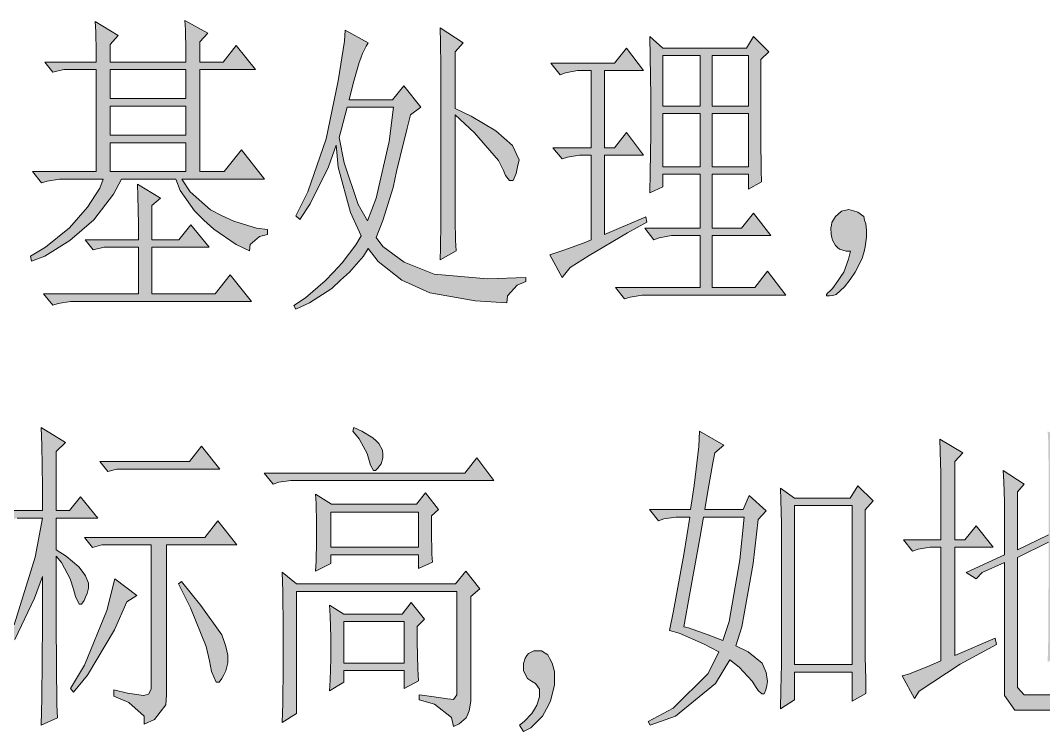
# Model space of a CAD drawing. Header units: millimetres. Extents: x 0 to 586, y 0 to 414.
# Drawn here: x 411.33 to 423.85, y 144.58 to 153.27 of the extents above; entities that cross this region are included whole.
import ezdxf

# ---------------------------------------------------------------- set-up
doc = ezdxf.new("R2010")
doc.units = ezdxf.units.MM

msp = doc.modelspace()

# ---------------------------------------------------------------- hatches: boundary and pattern name
h = msp.add_hatch(color=0)
h.paths.add_polyline_path([(413.356778, 152.763361), (413.356778, 152.900944), (413.349722, 153.154944), (413.342667, 153.271361), (413.624889, 153.116139), (413.526111, 153.010306), (413.526111, 152.763361), (413.811861, 152.763361), (413.970611, 152.964444), (414.206972, 152.671639), (413.526111, 152.671639), (413.526111, 151.422806), (413.822444, 151.422806), (414.034111, 151.687389), (414.316333, 151.331083), (413.307389, 151.331083), (413.409694, 151.175861), (413.656639, 150.953611), (413.79775, 150.883056), (413.942389, 150.816028), (414.217556, 150.731361), (414.355139, 150.713722), (414.355139, 150.65375), (414.256361, 150.629056), (414.143472, 150.530278), (414.132889, 150.452667), (413.970611, 150.530278), (413.695444, 150.71725), (413.5755, 150.830139), (413.459083, 150.943028), (413.286222, 151.1935), (413.233306, 151.331083), (412.566556, 151.331083), (412.471306, 151.147639), (412.231417, 150.833667), (412.08325, 150.706667), (411.935083, 150.579667), (411.628167, 150.389167), (411.465889, 150.329194), (411.455306, 150.389167), (411.63875, 150.498528), (411.931556, 150.734889), (412.040917, 150.861889), (412.150278, 150.988889), (412.301972, 151.221722), (412.344306, 151.331083), (411.885694, 151.331083), (411.808083, 151.331083), (411.659917, 151.306389), (411.589361, 151.285222), (411.48, 151.422806), (412.256111, 151.422806), (412.256111, 152.671639), (411.861, 152.671639), (411.726944, 152.639889), (411.628167, 152.763361), (412.256111, 152.763361), (412.256111, 152.886833), (412.252583, 153.133778), (412.245528, 153.25725), (412.52775, 153.087917), (412.428972, 152.978556), (412.428972, 152.763361)])
h.paths.add_polyline_path([(412.428972, 152.671639), (412.428972, 152.315333), (413.356778, 152.315333), (413.356778, 152.671639)])
h.paths.add_polyline_path([(412.428972, 152.223611), (412.428972, 151.867306), (413.356778, 151.867306), (413.356778, 152.223611)])
h.paths.add_polyline_path([(412.428972, 151.775583), (412.428972, 151.422806), (413.356778, 151.422806), (413.356778, 151.775583)])
h = msp.add_hatch(color=0)
h.paths.add_polyline_path([(416.228389, 152.2095), (416.104917, 152.117778), (416.062583, 151.9555), (415.977917, 151.60625), (415.932056, 151.422806), (415.889722, 151.228778), (415.76625, 150.826611), (415.685111, 150.618472), (415.76625, 150.505583), (416.027306, 150.315083), (416.21075, 150.241), (416.394194, 150.170444), (417.043306, 150.110472), (417.5125, 150.128111), (417.5125, 150.078722), (417.406667, 150.032861), (417.29025, 149.902333), (417.279667, 149.817667), (416.895139, 149.842361), (416.341278, 149.941139), (416.168417, 150.01875), (415.995556, 150.096361), (415.706278, 150.325667), (415.586333, 150.480889), (415.526361, 150.389167), (415.357028, 150.195139), (415.247667, 150.096361), (415.141833, 149.994056), (414.866667, 149.817667), (414.700861, 149.740056), (414.676167, 149.785917), (414.817278, 149.881167), (415.060694, 150.085778), (415.163, 150.195139), (415.265306, 150.308028), (415.434639, 150.52675), (415.501667, 150.636111), (415.371139, 150.921861), (415.219444, 151.475722), (415.19475, 151.747361), (415.0995, 151.482778), (414.87725, 151.027694), (414.75025, 150.837194), (414.700861, 150.883056), (414.849028, 151.175861), (415.071278, 151.824972), (415.145361, 152.17775), (415.219444, 152.534056), (415.297056, 153.017361), (415.304111, 153.151417), (415.586333, 152.996194), (415.561639, 152.957389), (415.515778, 152.865667), (415.494611, 152.809222), (415.473444, 152.756306), (415.402889, 152.502306), (415.3535, 152.301222), (415.882667, 152.301222), (416.02025, 152.470556)])
h.paths.add_polyline_path([(415.328806, 152.2095), (415.304111, 152.117778), (415.254722, 151.930806), (415.230028, 151.839083), (415.293528, 151.528639), (415.462861, 151.020639), (415.57575, 150.819556), (415.681583, 151.09825), (415.840333, 151.793222), (415.896778, 152.2095)])
h = msp.add_hatch(color=0)
h.dxf.hatch_style = 2
h.paths.add_polyline_path([(416.648194, 152.117778), (416.648194, 150.943028), (416.648194, 150.830139), (416.65525, 150.583194), (416.662306, 150.452667), (416.46475, 150.343306), (416.468278, 150.491472), (416.475333, 150.791333), (416.475333, 150.943028), (416.475333, 152.611667), (416.475333, 152.710444), (416.468278, 152.996194), (416.46475, 153.179639), (416.746972, 152.996194), (416.648194, 152.886833), (416.648194, 152.195389), (416.84575, 152.100139), (417.145611, 151.920222), (417.247917, 151.832028), (417.350222, 151.743833), (417.431361, 151.567444), (417.413722, 151.482778), (417.396083, 151.398111), (417.357278, 151.313444), (417.339639, 151.313444), (417.314944, 151.313444), (417.265556, 151.376944), (417.240861, 151.436917), (417.180889, 151.560389), (416.884556, 151.899056)])
h = msp.add_hatch(color=0)
h.paths.add_polyline_path([(419.029444, 151.16175), (419.0365, 151.408694), (419.043556, 151.884944), (419.043556, 152.117778), (419.043556, 152.347083), (419.0365, 152.826861), (419.029444, 153.073806), (419.191722, 152.932694), (420.214778, 152.932694), (420.299444, 153.073806), (420.486417, 152.886833), (420.387639, 152.795111), (420.387639, 152.071917), (420.387639, 151.824972), (420.391167, 151.436917), (420.398222, 151.299333), (420.239472, 151.207611), (420.239472, 151.391056), (419.794972, 151.391056), (419.794972, 150.731361), (420.151278, 150.731361), (420.299444, 150.914806), (420.511111, 150.639639), (419.794972, 150.639639), (419.794972, 150.004639), (420.313556, 150.004639), (420.472306, 150.205722), (420.694556, 149.912917), (419.018861, 149.912917), (418.937722, 149.912917), (418.789556, 149.888222), (418.722528, 149.867056), (418.609639, 150.004639), (419.646806, 150.004639), (419.646806, 150.639639), (419.375167, 150.639639), (419.294028, 150.639639), (419.145861, 150.614944), (419.078833, 150.59025), (418.969472, 150.731361), (419.646806, 150.731361), (419.646806, 151.391056), (419.191722, 151.391056), (419.191722, 151.235833)])
h.paths.add_polyline_path([(419.191722, 152.131889), (419.191722, 151.482778), (419.646806, 151.482778), (419.646806, 152.131889)])
h.paths.add_polyline_path([(419.794972, 152.131889), (419.794972, 151.482778), (420.239472, 151.482778), (420.239472, 152.131889)])
h.paths.add_polyline_path([(419.191722, 152.840972), (419.191722, 152.223611), (419.646806, 152.223611), (419.646806, 152.840972)])
h.paths.add_polyline_path([(419.794972, 152.840972), (419.794972, 152.223611), (420.239472, 152.223611), (420.239472, 152.840972)])
h = msp.add_hatch(color=0)
h.dxf.hatch_style = 2
h.paths.add_polyline_path([(417.808833, 150.406806), (417.992278, 150.466778), (418.246278, 150.5585), (418.313306, 150.59025), (418.313306, 151.623889), (418.253333, 151.623889), (418.172194, 151.623889), (418.024028, 151.599194), (417.957, 151.578028), (417.844111, 151.715611), (418.313306, 151.715611), (418.313306, 152.657528), (418.228639, 152.657528), (418.1475, 152.657528), (417.999333, 152.632833), (417.932306, 152.608139), (417.819417, 152.74925), (418.599056, 152.74925), (418.747222, 152.932694), (418.955361, 152.657528), (418.475583, 152.657528), (418.475583, 151.715611), (418.599056, 151.715611), (418.747222, 151.902583), (418.955361, 151.623889), (418.475583, 151.623889), (418.475583, 150.65375), (418.980056, 150.868944), (418.994167, 150.805444), (418.757806, 150.674917), (418.288611, 150.396222), (418.055778, 150.251583), (417.957, 150.128111)])
h = msp.add_hatch(color=0)
h.dxf.hatch_style = 2
h.paths.add_polyline_path([(412.774694, 150.59025), (412.774694, 150.784278), (412.767639, 151.122944), (412.764111, 151.267583), (413.046333, 151.09825), (412.936972, 151.006528), (412.936972, 150.59025), (413.268583, 150.59025), (413.41675, 150.773694), (413.639, 150.498528), (412.936972, 150.498528), (412.936972, 149.927028), (413.713083, 149.927028), (413.896528, 150.159861), (414.157583, 149.835306), (412.023278, 149.835306), (411.942139, 149.835306), (411.793972, 149.810611), (411.726944, 149.789444), (411.614056, 149.927028), (412.774694, 149.927028), (412.774694, 150.498528), (412.354889, 150.498528), (412.220833, 150.466778), (412.122056, 150.59025)])
h = msp.add_hatch(color=0)
h.dxf.hatch_style = 2
h.paths.add_polyline_path([(421.368361, 150.142222), (421.403639, 150.195139), (421.460083, 150.350361), (421.484778, 150.449139), (421.431861, 150.449139), (421.350722, 150.473833), (421.326028, 150.495), (421.301333, 150.519694), (421.266056, 150.583194), (421.259, 150.618472), (421.248417, 150.657278), (421.244889, 150.731361), (421.251944, 150.766639), (421.259, 150.801917), (421.301333, 150.872472), (421.336611, 150.904222), (421.375417, 150.9395), (421.467139, 150.960667), (421.523583, 150.943028), (421.5765, 150.928917), (421.647056, 150.872472), (421.657639, 150.830139), (421.67175, 150.784278), (421.682333, 150.706667), (421.682333, 150.667861), (421.682333, 150.622), (421.664694, 150.502056), (421.647056, 150.427972), (421.625889, 150.353889), (421.54475, 150.191611), (421.48125, 150.103417), (421.414222, 150.015222), (421.311917, 149.919972), (421.269583, 149.909389), (421.230778, 149.902333), (421.191972, 149.902333), (421.191972, 149.919972), (421.209611, 149.941139), (421.22725, 149.958778), (421.266056, 149.994056), (421.336611, 150.089306)])
h = msp.add_hatch(color=0)
h.dxf.hatch_style = 2
h.paths.add_polyline_path([(411.769278, 146.720278), (411.769278, 145.887722), (411.776333, 144.899944), (411.783389, 144.744722), (411.585833, 144.653), (411.592889, 144.984611), (411.599944, 145.894778), (411.599944, 146.473333), (411.504694, 146.205222), (411.264806, 145.70075), (411.116639, 145.471444), (411.081361, 145.531417), (411.254222, 145.880667), (411.51175, 146.706167), (411.599944, 147.185944), (411.2895, 147.185944), (411.180139, 147.154194), (411.081361, 147.277667), (411.599944, 147.277667), (411.599944, 147.570472), (411.592889, 148.078472), (411.585833, 148.293667), (411.882167, 148.110222), (411.769278, 148.000861), (411.769278, 147.277667), (411.931556, 147.277667), (412.065611, 147.447), (412.277278, 147.185944), (411.769278, 147.185944), (411.769278, 146.797889), (411.889222, 146.720278), (412.044444, 146.58975), (412.086778, 146.536833), (412.125583, 146.480389), (412.164389, 146.388667), (412.164389, 146.349861), (412.164389, 146.328694), (412.14675, 146.261667), (412.129111, 146.219333), (412.111472, 146.177), (412.079722, 146.134667), (412.065611, 146.134667), (412.047972, 146.134667), (412.005639, 146.226389), (411.980944, 146.318111), (411.938611, 146.441583), (411.832778, 146.642667)])
h = msp.add_hatch(color=0)
h.dxf.hatch_style = 2
h.paths.add_polyline_path([(415.399361, 148.247806), (415.409944, 148.293667), (415.508722, 148.247806), (415.642778, 148.166667), (415.681583, 148.131389), (415.716861, 148.096111), (415.759194, 148.014972), (415.762722, 147.969111), (415.76625, 147.92325), (415.745083, 147.849167), (415.723917, 147.824472), (415.70275, 147.79625), (415.674528, 147.768028), (415.649833, 147.768028), (415.614556, 147.831528), (415.596917, 147.8915), (415.572222, 147.976167), (415.473444, 148.156083)])
h = msp.add_hatch(color=0)
h.paths.add_polyline_path([(419.63975, 148.247806), (419.936083, 148.078472), (419.826722, 147.983222), (419.802028, 147.85975), (419.738528, 147.514028), (419.70325, 147.291778), (420.172444, 147.291778), (420.246528, 147.461111), (420.454667, 147.274139), (420.355889, 147.168306), (420.295917, 146.628556), (420.158333, 145.855972), (420.08425, 145.623139), (420.232417, 145.549056), (420.405278, 145.411472), (420.429972, 145.355028), (420.454667, 145.298583), (420.472306, 145.189222), (420.461722, 145.139833), (420.451139, 145.086917), (420.429972, 145.037528), (420.419389, 145.037528), (420.40175, 145.037528), (420.355889, 145.076333), (420.331194, 145.115139), (420.281806, 145.19275), (420.123056, 145.362083), (420.010167, 145.453806), (419.833778, 145.161), (419.346944, 144.762361), (419.0365, 144.653), (419.011806, 144.698861), (419.315194, 144.861139), (419.745583, 145.284472), (419.876111, 145.549056), (419.689139, 145.647833), (419.389278, 145.778361), (419.272861, 145.810111), (419.32225, 146.05), (419.445722, 146.741444), (419.519806, 147.196528), (419.431611, 147.196528), (419.350472, 147.196528), (419.202306, 147.175361), (419.135278, 147.150667), (419.025917, 147.291778), (419.530389, 147.291778), (419.572722, 147.584583), (419.629167, 148.060833)])
h.paths.add_polyline_path([(419.445722, 145.855972), (419.505694, 145.841861), (419.745583, 145.757194), (419.9255, 145.686639), (419.999583, 145.919472), (420.130111, 146.674417), (420.183028, 147.196528), (419.689139, 147.196528), (419.646806, 146.960167), (419.523333, 146.289889)])
h = msp.add_hatch(color=0)
h.dxf.hatch_style = 2
h.paths.add_polyline_path([(424.144722, 145.979444), (424.292889, 145.95475), (424.458694, 145.940639), (424.476333, 145.947694), (424.4975, 145.95475), (424.515139, 146.011194), (424.515139, 146.057056), (424.515139, 147.182417), (424.070639, 146.967222), (424.070639, 146.459222), (424.077694, 145.739556), (424.081222, 145.531417), (423.897778, 145.425583), (423.904833, 145.693694), (423.908361, 146.427472), (423.908361, 146.889611), (423.527361, 146.702639), (423.527361, 145.206861), (423.527361, 145.115139), (423.6085, 145.023417), (423.686111, 145.023417), (424.6245, 145.023417), (424.691528, 145.037528), (424.769139, 145.161), (424.779722, 145.270361), (424.790306, 145.376194), (424.797361, 145.630194), (424.797361, 145.778361), (424.860861, 145.778361), (424.864389, 145.623139), (424.885556, 145.393833), (424.896139, 145.316222), (424.91025, 145.238611), (424.977278, 145.12925), (425.033722, 145.101028), (424.984333, 144.9705), (424.839694, 144.836444), (424.747972, 144.836444), (423.626139, 144.836444), (423.495611, 144.836444), (423.368611, 145.016361), (423.368611, 145.19275), (423.368611, 146.642667), (423.096972, 146.519194), (423.022889, 146.441583), (422.899417, 146.519194), (423.368611, 146.734389), (423.368611, 147.291778), (423.368611, 147.390556), (423.361556, 147.630444), (423.3545, 147.768028), (423.612028, 147.598694), (423.527361, 147.506972), (423.527361, 146.797889), (423.908361, 146.981333), (423.908361, 147.722167), (423.908361, 147.85975), (423.904833, 148.124333), (423.897778, 148.247806), (424.18, 148.092583), (424.070639, 147.969111), (424.070639, 147.058944), (424.476333, 147.274139), (424.575111, 147.429361), (424.772667, 147.245917), (424.673889, 147.122444), (424.673889, 145.947694), (424.673889, 145.901833), (424.645667, 145.813639), (424.617444, 145.771306), (424.59275, 145.728972), (424.508083, 145.654889), (424.451639, 145.623139), (424.448111, 145.707806), (424.292889, 145.855972), (424.144722, 145.915944)])
h = msp.add_hatch(color=0)
h.dxf.hatch_style = 2
h.paths.add_polyline_path([(412.301972, 147.877389), (413.399111, 147.877389), (413.547278, 148.064361), (413.769528, 147.785667), (412.510111, 147.785667), (412.40075, 147.753917)])
h = msp.add_hatch(color=0)
h.dxf.hatch_style = 2
h.paths.add_polyline_path([(422.761833, 145.503194), (423.255722, 145.718389), (423.269833, 145.640778), (422.825333, 145.400889), (422.324389, 145.069278), (422.267944, 144.977556), (422.119778, 145.25625), (422.193861, 145.277417), (422.430222, 145.372667), (422.588972, 145.439694), (422.588972, 146.829639), (422.539583, 146.829639), (422.461972, 146.829639), (422.313806, 146.804944), (422.24325, 146.78025), (422.133889, 146.921361), (422.588972, 146.921361), (422.588972, 147.630444), (422.588972, 147.736278), (422.581917, 148.000861), (422.578389, 148.152556), (422.860611, 147.983222), (422.761833, 147.877389), (422.761833, 146.921361), (422.885306, 146.921361), (423.022889, 147.090694), (423.231028, 146.829639), (422.761833, 146.829639)])
h = msp.add_hatch(color=0)
h.dxf.hatch_style = 2
h.paths.add_polyline_path([(414.312806, 147.736278), (416.768139, 147.736278), (416.916306, 147.92325), (417.124444, 147.644556), (414.7185, 147.644556), (414.637361, 147.644556), (414.492722, 147.623389), (414.422167, 147.598694)])
h = msp.add_hatch(color=0)
h.paths.add_polyline_path([(421.664694, 145.577278), (421.664694, 145.485556), (421.67175, 145.217444), (421.675278, 145.041056), (421.505944, 144.945806), (421.505944, 145.302111), (420.800389, 145.302111), (420.800389, 144.963444), (420.627528, 144.854083), (420.634583, 145.086917), (420.641639, 145.393833), (420.641639, 145.471444), (420.641639, 146.981333), (420.641639, 147.118917), (420.634583, 147.404667), (420.627528, 147.552833), (420.800389, 147.429361), (421.48125, 147.429361), (421.5765, 147.581056), (421.763472, 147.397611), (421.664694, 147.28825)])
h.paths.add_polyline_path([(420.800389, 147.337639), (420.800389, 145.393833), (421.505944, 145.393833), (421.505944, 147.337639)])
h = msp.add_hatch(color=0)
h.paths.add_polyline_path([(414.94075, 146.536833), (414.947806, 146.660306), (414.954861, 146.900194), (414.954861, 147.013083), (414.954861, 147.1295), (414.947806, 147.362333), (414.94075, 147.47875), (415.138306, 147.355278), (416.175472, 147.355278), (416.284833, 147.492861), (416.447111, 147.291778), (416.358917, 147.214167), (416.358917, 147.030722), (416.365972, 146.744972), (416.373028, 146.646194), (416.200167, 146.568583), (416.200167, 146.737917), (415.127722, 146.737917), (415.127722, 146.628556)])
h.paths.add_polyline_path([(415.127722, 147.260028), (415.127722, 146.829639), (416.200167, 146.829639), (416.200167, 147.260028)])
h = msp.add_hatch(color=0)
h.dxf.hatch_style = 2
h.paths.add_polyline_path([(412.474833, 145.083389), (412.640639, 145.044583), (412.838194, 145.016361), (412.869944, 145.023417), (412.898167, 145.030472), (412.929917, 145.093972), (412.929917, 145.146889), (412.929917, 146.857861), (412.326667, 146.857861), (412.213778, 146.826111), (412.115, 146.949583), (413.586083, 146.949583), (413.744833, 147.150667), (413.977667, 146.857861), (413.116889, 146.857861), (413.116889, 145.023417), (413.109833, 144.899944), (412.97225, 144.723556), (412.84525, 144.667111), (412.84525, 144.762361), (412.658278, 144.931694), (412.474833, 145.009306)])
h = msp.add_hatch(color=0)
h.dxf.hatch_style = 2
h.paths.add_polyline_path([(412.485417, 146.441583), (412.757056, 146.2405), (412.633583, 146.162889), (412.481889, 145.817167), (412.153806, 145.263306), (411.980944, 145.055167), (411.942139, 145.101028), (412.115, 145.386778), (412.386639, 146.057056)])
h = msp.add_hatch(color=0)
h.dxf.hatch_style = 2
h.paths.add_polyline_path([(416.21075, 145.023417), (416.365972, 145.00225), (416.556472, 144.974028), (416.595278, 144.9705), (416.630556, 144.966972), (416.669361, 145.023417), (416.669361, 145.086917), (416.669361, 146.289889), (414.707917, 146.289889), (414.707917, 144.794111), (414.535056, 144.68475), (414.542111, 144.917583), (414.545639, 145.376194), (414.545639, 145.601972), (414.545639, 145.831278), (414.542111, 146.289889), (414.535056, 146.522722), (414.707917, 146.381611), (416.65525, 146.381611), (416.778722, 146.536833), (416.951583, 146.321639), (416.842222, 146.226389), (416.842222, 145.023417), (416.842222, 144.945806), (416.821056, 144.829389), (416.803417, 144.787056), (416.785778, 144.744722), (416.697583, 144.670639), (416.630556, 144.638889), (416.605861, 144.74825), (416.397722, 144.910528), (416.21075, 144.963444)])
h = msp.add_hatch(color=0)
h.dxf.hatch_style = 2
h.paths.add_polyline_path([(413.300333, 146.409833), (413.536694, 146.117028), (413.794222, 145.757194), (413.818917, 145.686639), (413.843611, 145.616083), (413.868306, 145.51025), (413.868306, 145.471444), (413.868306, 145.415), (413.843611, 145.316222), (413.818917, 145.270361), (413.794222, 145.2245), (413.762472, 145.178639), (413.727194, 145.178639), (413.67075, 145.309167), (413.646056, 145.439694), (413.603722, 145.616083), (413.413222, 146.088806), (413.265056, 146.381611)])
h = msp.add_hatch(color=0)
h.paths.add_polyline_path([(416.186056, 145.8595), (416.186056, 145.672528), (416.193111, 145.340917), (416.200167, 145.196278), (416.027306, 145.101028), (416.027306, 145.31975), (415.286472, 145.31975), (415.286472, 145.178639), (415.113611, 145.072806), (415.120667, 145.203333), (415.127722, 145.464389), (415.127722, 145.594917), (415.127722, 145.725444), (415.120667, 145.990028), (415.113611, 146.120556), (415.286472, 146.011194), (416.002611, 146.011194), (416.111972, 146.152306), (416.27425, 145.951222)])
h.paths.add_polyline_path([(415.286472, 145.919472), (415.286472, 145.411472), (416.027306, 145.411472), (416.027306, 145.919472)])
h = msp.add_hatch(color=0)
h.dxf.hatch_style = 2
h.paths.add_polyline_path([(417.484278, 145.379722), (417.484278, 145.407944), (417.505444, 145.471444), (417.526611, 145.503194), (417.547778, 145.531417), (417.611278, 145.563167), (417.657139, 145.563167), (417.706528, 145.563167), (417.784139, 145.513778), (417.808833, 145.464389), (417.837056, 145.411472), (417.865278, 145.309167), (417.865278, 145.25625), (417.865278, 145.146889), (417.815889, 144.945806), (417.7665, 144.854083), (417.717111, 144.762361), (417.576, 144.62125), (417.484278, 144.575389), (417.434889, 144.653), (417.494861, 144.698861), (417.586583, 144.794111), (417.618333, 144.847028), (417.650083, 144.896417), (417.681833, 144.998722), (417.681833, 145.055167), (417.681833, 145.093972), (417.632444, 145.161), (417.583056, 145.19275), (417.533667, 145.2245), (417.484278, 145.316222)])

# ---------------------------------------------------------------- linework, layer by layer
at = {"color": 0, "lineweight": 0}
for points in [[(413.356778, 152.763361), (413.356778, 152.900944), (413.349722, 153.154944), (413.342667, 153.271361), (413.624889, 153.116139), (413.526111, 153.010306), (413.526111, 152.763361), (413.811861, 152.763361), (413.970611, 152.964444), (414.206972, 152.671639), (413.526111, 152.671639), (413.526111, 151.422806), (413.822444, 151.422806), (414.034111, 151.687389), (414.316333, 151.331083), (413.307389, 151.331083), (413.409694, 151.175861), (413.656639, 150.953611), (413.79775, 150.883056), (413.942389, 150.816028), (414.217556, 150.731361), (414.355139, 150.713722), (414.355139, 150.65375), (414.256361, 150.629056), (414.143472, 150.530278), (414.132889, 150.452667), (413.970611, 150.530278), (413.695444, 150.71725), (413.5755, 150.830139), (413.459083, 150.943028), (413.286222, 151.1935), (413.233306, 151.331083), (412.566556, 151.331083), (412.471306, 151.147639), (412.231417, 150.833667), (412.08325, 150.706667), (411.935083, 150.579667), (411.628167, 150.389167), (411.465889, 150.329194), (411.455306, 150.389167), (411.63875, 150.498528), (411.931556, 150.734889), (412.040917, 150.861889), (412.150278, 150.988889), (412.301972, 151.221722), (412.344306, 151.331083), (411.885694, 151.331083), (411.808083, 151.331083), (411.659917, 151.306389), (411.589361, 151.285222), (411.48, 151.422806), (412.256111, 151.422806), (412.256111, 152.671639), (411.861, 152.671639), (411.726944, 152.639889), (411.628167, 152.763361), (412.256111, 152.763361), (412.256111, 152.886833), (412.252583, 153.133778), (412.245528, 153.25725), (412.52775, 153.087917), (412.428972, 152.978556), (412.428972, 152.763361)], [(416.228389, 152.2095), (416.104917, 152.117778), (416.062583, 151.9555), (415.977917, 151.60625), (415.932056, 151.422806), (415.889722, 151.228778), (415.76625, 150.826611), (415.685111, 150.618472), (415.76625, 150.505583), (416.027306, 150.315083), (416.21075, 150.241), (416.394194, 150.170444), (417.043306, 150.110472), (417.5125, 150.128111), (417.5125, 150.078722), (417.406667, 150.032861), (417.29025, 149.902333), (417.279667, 149.817667), (416.895139, 149.842361), (416.341278, 149.941139), (416.168417, 150.01875), (415.995556, 150.096361), (415.706278, 150.325667), (415.586333, 150.480889), (415.526361, 150.389167), (415.357028, 150.195139), (415.247667, 150.096361), (415.141833, 149.994056), (414.866667, 149.817667), (414.700861, 149.740056), (414.676167, 149.785917), (414.817278, 149.881167), (415.060694, 150.085778), (415.163, 150.195139), (415.265306, 150.308028), (415.434639, 150.52675), (415.501667, 150.636111), (415.371139, 150.921861), (415.219444, 151.475722), (415.19475, 151.747361), (415.0995, 151.482778), (414.87725, 151.027694), (414.75025, 150.837194), (414.700861, 150.883056), (414.849028, 151.175861), (415.071278, 151.824972), (415.145361, 152.17775), (415.219444, 152.534056), (415.297056, 153.017361), (415.304111, 153.151417), (415.586333, 152.996194), (415.561639, 152.957389), (415.515778, 152.865667), (415.494611, 152.809222), (415.473444, 152.756306), (415.402889, 152.502306), (415.3535, 152.301222), (415.882667, 152.301222), (416.02025, 152.470556)], [(416.648194, 152.117778), (416.648194, 150.943028), (416.648194, 150.830139), (416.65525, 150.583194), (416.662306, 150.452667), (416.46475, 150.343306), (416.468278, 150.491472), (416.475333, 150.791333), (416.475333, 150.943028), (416.475333, 152.611667), (416.475333, 152.710444), (416.468278, 152.996194), (416.46475, 153.179639), (416.746972, 152.996194), (416.648194, 152.886833), (416.648194, 152.195389), (416.84575, 152.100139), (417.145611, 151.920222), (417.247917, 151.832028), (417.350222, 151.743833), (417.431361, 151.567444), (417.413722, 151.482778), (417.396083, 151.398111), (417.357278, 151.313444), (417.339639, 151.313444), (417.314944, 151.313444), (417.265556, 151.376944), (417.240861, 151.436917), (417.180889, 151.560389), (416.884556, 151.899056)], [(419.029444, 151.16175), (419.0365, 151.408694), (419.043556, 151.884944), (419.043556, 152.117778), (419.043556, 152.347083), (419.0365, 152.826861), (419.029444, 153.073806), (419.191722, 152.932694), (420.214778, 152.932694), (420.299444, 153.073806), (420.486417, 152.886833), (420.387639, 152.795111), (420.387639, 152.071917), (420.387639, 151.824972), (420.391167, 151.436917), (420.398222, 151.299333), (420.239472, 151.207611), (420.239472, 151.391056), (419.794972, 151.391056), (419.794972, 150.731361), (420.151278, 150.731361), (420.299444, 150.914806), (420.511111, 150.639639), (419.794972, 150.639639), (419.794972, 150.004639), (420.313556, 150.004639), (420.472306, 150.205722), (420.694556, 149.912917), (419.018861, 149.912917), (418.937722, 149.912917), (418.789556, 149.888222), (418.722528, 149.867056), (418.609639, 150.004639), (419.646806, 150.004639), (419.646806, 150.639639), (419.375167, 150.639639), (419.294028, 150.639639), (419.145861, 150.614944), (419.078833, 150.59025), (418.969472, 150.731361), (419.646806, 150.731361), (419.646806, 151.391056), (419.191722, 151.391056), (419.191722, 151.235833)], [(417.808833, 150.406806), (417.992278, 150.466778), (418.246278, 150.5585), (418.313306, 150.59025), (418.313306, 151.623889), (418.253333, 151.623889), (418.172194, 151.623889), (418.024028, 151.599194), (417.957, 151.578028), (417.844111, 151.715611), (418.313306, 151.715611), (418.313306, 152.657528), (418.228639, 152.657528), (418.1475, 152.657528), (417.999333, 152.632833), (417.932306, 152.608139), (417.819417, 152.74925), (418.599056, 152.74925), (418.747222, 152.932694), (418.955361, 152.657528), (418.475583, 152.657528), (418.475583, 151.715611), (418.599056, 151.715611), (418.747222, 151.902583), (418.955361, 151.623889), (418.475583, 151.623889), (418.475583, 150.65375), (418.980056, 150.868944), (418.994167, 150.805444), (418.757806, 150.674917), (418.288611, 150.396222), (418.055778, 150.251583), (417.957, 150.128111)], [(419.191722, 152.840972), (419.191722, 152.223611), (419.646806, 152.223611), (419.646806, 152.840972)], [(419.794972, 152.840972), (419.794972, 152.223611), (420.239472, 152.223611), (420.239472, 152.840972)], [(412.428972, 152.671639), (412.428972, 152.315333), (413.356778, 152.315333), (413.356778, 152.671639)], [(412.428972, 152.223611), (412.428972, 151.867306), (413.356778, 151.867306), (413.356778, 152.223611)], [(415.328806, 152.2095), (415.304111, 152.117778), (415.254722, 151.930806), (415.230028, 151.839083), (415.293528, 151.528639), (415.462861, 151.020639), (415.57575, 150.819556), (415.681583, 151.09825), (415.840333, 151.793222), (415.896778, 152.2095)], [(419.191722, 152.131889), (419.191722, 151.482778), (419.646806, 151.482778), (419.646806, 152.131889)], [(419.794972, 152.131889), (419.794972, 151.482778), (420.239472, 151.482778), (420.239472, 152.131889)], [(412.428972, 151.775583), (412.428972, 151.422806), (413.356778, 151.422806), (413.356778, 151.775583)], [(412.774694, 150.59025), (412.774694, 150.784278), (412.767639, 151.122944), (412.764111, 151.267583), (413.046333, 151.09825), (412.936972, 151.006528), (412.936972, 150.59025), (413.268583, 150.59025), (413.41675, 150.773694), (413.639, 150.498528), (412.936972, 150.498528), (412.936972, 149.927028), (413.713083, 149.927028), (413.896528, 150.159861), (414.157583, 149.835306), (412.023278, 149.835306), (411.942139, 149.835306), (411.793972, 149.810611), (411.726944, 149.789444), (411.614056, 149.927028), (412.774694, 149.927028), (412.774694, 150.498528), (412.354889, 150.498528), (412.220833, 150.466778), (412.122056, 150.59025)], [(421.368361, 150.142222), (421.403639, 150.195139), (421.460083, 150.350361), (421.484778, 150.449139), (421.431861, 150.449139), (421.350722, 150.473833), (421.326028, 150.495), (421.301333, 150.519694), (421.266056, 150.583194), (421.259, 150.618472), (421.248417, 150.657278), (421.244889, 150.731361), (421.251944, 150.766639), (421.259, 150.801917), (421.301333, 150.872472), (421.336611, 150.904222), (421.375417, 150.9395), (421.467139, 150.960667), (421.523583, 150.943028), (421.5765, 150.928917), (421.647056, 150.872472), (421.657639, 150.830139), (421.67175, 150.784278), (421.682333, 150.706667), (421.682333, 150.667861), (421.682333, 150.622), (421.664694, 150.502056), (421.647056, 150.427972), (421.625889, 150.353889), (421.54475, 150.191611), (421.48125, 150.103417), (421.414222, 150.015222), (421.311917, 149.919972), (421.269583, 149.909389), (421.230778, 149.902333), (421.191972, 149.902333), (421.191972, 149.919972), (421.209611, 149.941139), (421.22725, 149.958778), (421.266056, 149.994056), (421.336611, 150.089306)], [(415.399361, 148.247806), (415.409944, 148.293667), (415.508722, 148.247806), (415.642778, 148.166667), (415.681583, 148.131389), (415.716861, 148.096111), (415.759194, 148.014972), (415.762722, 147.969111), (415.76625, 147.92325), (415.745083, 147.849167), (415.723917, 147.824472), (415.70275, 147.79625), (415.674528, 147.768028), (415.649833, 147.768028), (415.614556, 147.831528), (415.596917, 147.8915), (415.572222, 147.976167), (415.473444, 148.156083)], [(419.63975, 148.247806), (419.936083, 148.078472), (419.826722, 147.983222), (419.802028, 147.85975), (419.738528, 147.514028), (419.70325, 147.291778), (420.172444, 147.291778), (420.246528, 147.461111), (420.454667, 147.274139), (420.355889, 147.168306), (420.295917, 146.628556), (420.158333, 145.855972), (420.08425, 145.623139), (420.232417, 145.549056), (420.405278, 145.411472), (420.429972, 145.355028), (420.454667, 145.298583), (420.472306, 145.189222), (420.461722, 145.139833), (420.451139, 145.086917), (420.429972, 145.037528), (420.419389, 145.037528), (420.40175, 145.037528), (420.355889, 145.076333), (420.331194, 145.115139), (420.281806, 145.19275), (420.123056, 145.362083), (420.010167, 145.453806), (419.833778, 145.161), (419.346944, 144.762361), (419.0365, 144.653), (419.011806, 144.698861), (419.315194, 144.861139), (419.745583, 145.284472), (419.876111, 145.549056), (419.689139, 145.647833), (419.389278, 145.778361), (419.272861, 145.810111), (419.32225, 146.05), (419.445722, 146.741444), (419.519806, 147.196528), (419.431611, 147.196528), (419.350472, 147.196528), (419.202306, 147.175361), (419.135278, 147.150667), (419.025917, 147.291778), (419.530389, 147.291778), (419.572722, 147.584583), (419.629167, 148.060833)], [(412.301972, 147.877389), (413.399111, 147.877389), (413.547278, 148.064361), (413.769528, 147.785667), (412.510111, 147.785667), (412.40075, 147.753917)], [(422.761833, 145.503194), (423.255722, 145.718389), (423.269833, 145.640778), (422.825333, 145.400889), (422.324389, 145.069278), (422.267944, 144.977556), (422.119778, 145.25625), (422.193861, 145.277417), (422.430222, 145.372667), (422.588972, 145.439694), (422.588972, 146.829639), (422.539583, 146.829639), (422.461972, 146.829639), (422.313806, 146.804944), (422.24325, 146.78025), (422.133889, 146.921361), (422.588972, 146.921361), (422.588972, 147.630444), (422.588972, 147.736278), (422.581917, 148.000861), (422.578389, 148.152556), (422.860611, 147.983222), (422.761833, 147.877389), (422.761833, 146.921361), (422.885306, 146.921361), (423.022889, 147.090694), (423.231028, 146.829639), (422.761833, 146.829639)], [(414.312806, 147.736278), (416.768139, 147.736278), (416.916306, 147.92325), (417.124444, 147.644556), (414.7185, 147.644556), (414.637361, 147.644556), (414.492722, 147.623389), (414.422167, 147.598694)], [(421.664694, 145.577278), (421.664694, 145.485556), (421.67175, 145.217444), (421.675278, 145.041056), (421.505944, 144.945806), (421.505944, 145.302111), (420.800389, 145.302111), (420.800389, 144.963444), (420.627528, 144.854083), (420.634583, 145.086917), (420.641639, 145.393833), (420.641639, 145.471444), (420.641639, 146.981333), (420.641639, 147.118917), (420.634583, 147.404667), (420.627528, 147.552833), (420.800389, 147.429361), (421.48125, 147.429361), (421.5765, 147.581056), (421.763472, 147.397611), (421.664694, 147.28825)], [(414.94075, 146.536833), (414.947806, 146.660306), (414.954861, 146.900194), (414.954861, 147.013083), (414.954861, 147.1295), (414.947806, 147.362333), (414.94075, 147.47875), (415.138306, 147.355278), (416.175472, 147.355278), (416.284833, 147.492861), (416.447111, 147.291778), (416.358917, 147.214167), (416.358917, 147.030722), (416.365972, 146.744972), (416.373028, 146.646194), (416.200167, 146.568583), (416.200167, 146.737917), (415.127722, 146.737917), (415.127722, 146.628556)], [(420.800389, 147.337639), (420.800389, 145.393833), (421.505944, 145.393833), (421.505944, 147.337639)], [(415.127722, 147.260028), (415.127722, 146.829639), (416.200167, 146.829639), (416.200167, 147.260028)], [(419.445722, 145.855972), (419.505694, 145.841861), (419.745583, 145.757194), (419.9255, 145.686639), (419.999583, 145.919472), (420.130111, 146.674417), (420.183028, 147.196528), (419.689139, 147.196528), (419.646806, 146.960167), (419.523333, 146.289889)], [(412.474833, 145.083389), (412.640639, 145.044583), (412.838194, 145.016361), (412.869944, 145.023417), (412.898167, 145.030472), (412.929917, 145.093972), (412.929917, 145.146889), (412.929917, 146.857861), (412.326667, 146.857861), (412.213778, 146.826111), (412.115, 146.949583), (413.586083, 146.949583), (413.744833, 147.150667), (413.977667, 146.857861), (413.116889, 146.857861), (413.116889, 145.023417), (413.109833, 144.899944), (412.97225, 144.723556), (412.84525, 144.667111), (412.84525, 144.762361), (412.658278, 144.931694), (412.474833, 145.009306)], [(412.485417, 146.441583), (412.757056, 146.2405), (412.633583, 146.162889), (412.481889, 145.817167), (412.153806, 145.263306), (411.980944, 145.055167), (411.942139, 145.101028), (412.115, 145.386778), (412.386639, 146.057056)], [(416.21075, 145.023417), (416.365972, 145.00225), (416.556472, 144.974028), (416.595278, 144.9705), (416.630556, 144.966972), (416.669361, 145.023417), (416.669361, 145.086917), (416.669361, 146.289889), (414.707917, 146.289889), (414.707917, 144.794111), (414.535056, 144.68475), (414.542111, 144.917583), (414.545639, 145.376194), (414.545639, 145.601972), (414.545639, 145.831278), (414.542111, 146.289889), (414.535056, 146.522722), (414.707917, 146.381611), (416.65525, 146.381611), (416.778722, 146.536833), (416.951583, 146.321639), (416.842222, 146.226389), (416.842222, 145.023417), (416.842222, 144.945806), (416.821056, 144.829389), (416.803417, 144.787056), (416.785778, 144.744722), (416.697583, 144.670639), (416.630556, 144.638889), (416.605861, 144.74825), (416.397722, 144.910528), (416.21075, 144.963444)], [(413.300333, 146.409833), (413.536694, 146.117028), (413.794222, 145.757194), (413.818917, 145.686639), (413.843611, 145.616083), (413.868306, 145.51025), (413.868306, 145.471444), (413.868306, 145.415), (413.843611, 145.316222), (413.818917, 145.270361), (413.794222, 145.2245), (413.762472, 145.178639), (413.727194, 145.178639), (413.67075, 145.309167), (413.646056, 145.439694), (413.603722, 145.616083), (413.413222, 146.088806), (413.265056, 146.381611)], [(416.186056, 145.8595), (416.186056, 145.672528), (416.193111, 145.340917), (416.200167, 145.196278), (416.027306, 145.101028), (416.027306, 145.31975), (415.286472, 145.31975), (415.286472, 145.178639), (415.113611, 145.072806), (415.120667, 145.203333), (415.127722, 145.464389), (415.127722, 145.594917), (415.127722, 145.725444), (415.120667, 145.990028), (415.113611, 146.120556), (415.286472, 146.011194), (416.002611, 146.011194), (416.111972, 146.152306), (416.27425, 145.951222)], [(415.286472, 145.919472), (415.286472, 145.411472), (416.027306, 145.411472), (416.027306, 145.919472)], [(417.484278, 145.379722), (417.484278, 145.407944), (417.505444, 145.471444), (417.526611, 145.503194), (417.547778, 145.531417), (417.611278, 145.563167), (417.657139, 145.563167), (417.706528, 145.563167), (417.784139, 145.513778), (417.808833, 145.464389), (417.837056, 145.411472), (417.865278, 145.309167), (417.865278, 145.25625), (417.865278, 145.146889), (417.815889, 144.945806), (417.7665, 144.854083), (417.717111, 144.762361), (417.576, 144.62125), (417.484278, 144.575389), (417.434889, 144.653), (417.494861, 144.698861), (417.586583, 144.794111), (417.618333, 144.847028), (417.650083, 144.896417), (417.681833, 144.998722), (417.681833, 145.055167), (417.681833, 145.093972), (417.632444, 145.161), (417.583056, 145.19275), (417.533667, 145.2245), (417.484278, 145.316222)]]:
    msp.add_lwpolyline(points, close=True, dxfattribs=at)
for points in [[(411.081361, 147.277667), (411.599944, 147.277667), (411.599944, 147.570472), (411.592889, 148.078472), (411.585833, 148.293667), (411.882167, 148.110222), (411.769278, 148.000861), (411.769278, 147.277667), (411.931556, 147.277667), (412.065611, 147.447), (412.277278, 147.185944), (411.769278, 147.185944), (411.769278, 146.797889), (411.889222, 146.720278), (412.044444, 146.58975), (412.086778, 146.536833), (412.125583, 146.480389), (412.164389, 146.388667), (412.164389, 146.349861), (412.164389, 146.328694), (412.14675, 146.261667), (412.129111, 146.219333), (412.111472, 146.177), (412.079722, 146.134667), (412.065611, 146.134667), (412.047972, 146.134667), (412.005639, 146.226389), (411.980944, 146.318111), (411.938611, 146.441583), (411.832778, 146.642667), (411.769278, 146.720278), (411.769278, 145.887722), (411.776333, 144.899944), (411.783389, 144.744722), (411.585833, 144.653), (411.592889, 144.984611), (411.599944, 145.894778), (411.599944, 146.473333), (411.504694, 146.205222), (411.264806, 145.70075)], [(424.747972, 144.836444), (423.626139, 144.836444), (423.495611, 144.836444), (423.368611, 145.016361), (423.368611, 145.19275), (423.368611, 146.642667), (423.096972, 146.519194), (423.022889, 146.441583), (422.899417, 146.519194), (423.368611, 146.734389), (423.368611, 147.291778), (423.368611, 147.390556), (423.361556, 147.630444), (423.3545, 147.768028), (423.612028, 147.598694), (423.527361, 147.506972), (423.527361, 146.797889), (423.908361, 146.981333)], [(411.254222, 145.880667), (411.51175, 146.706167), (411.599944, 147.185944), (411.2895, 147.185944)], [(423.908361, 146.889611), (423.527361, 146.702639), (423.527361, 145.206861), (423.527361, 145.115139), (423.6085, 145.023417), (423.686111, 145.023417), (424.6245, 145.023417)]]:
    msp.add_lwpolyline(points, dxfattribs=at)

doc.saveas('drawing.dxf')
